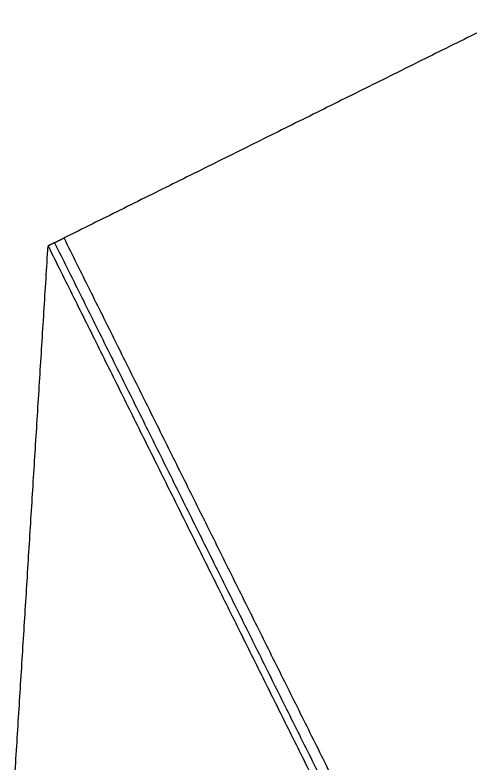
# Model space of a CAD drawing. Header units: centimetres. Extents: x 7653 to 15270, y 5751 to 14937.
# Drawn here: x 11269 to 11967, y 13782 to 14930 of the extents above; entities that cross this region are included whole.
import ezdxf

# ---------------------------------------------------------------- set-up
doc = ezdxf.new("R2010")
doc.units = ezdxf.units.CM
doc.layers.add('Make2D$Visible$Curves$techo', color=7, linetype='Continuous', true_color=0x000000)

msp = doc.modelspace()

# ---------------------------------------------------------------- linework, layer by layer
at = {"layer": 'Make2D$Visible$Curves$techo'}
for points in [[(12033.2, 14930.2), (11689, 14759.1), (11344.7, 14588)], [(11330.3, 14580.9), (11337.5, 14584.4), (11344.7, 14588)], [(11976.4, 13317), (11660.5, 13952.5), (11344.7, 14588)], [(11330.3, 14580.9), (11325.3, 14578.4), (11320.2, 14575.8)], [(11963, 13307.9), (11646.7, 13944.4), (11330.3, 14580.9)], [(11269.4, 13763.8), (11294.8, 14169.8), (11320.2, 14575.8)], [(11320.2, 14575.8), (11632.2, 13948.1), (11944.2, 13320.4)]]:
    msp.add_open_spline(points, degree=2, dxfattribs=at)

doc.saveas('drawing.dxf')
